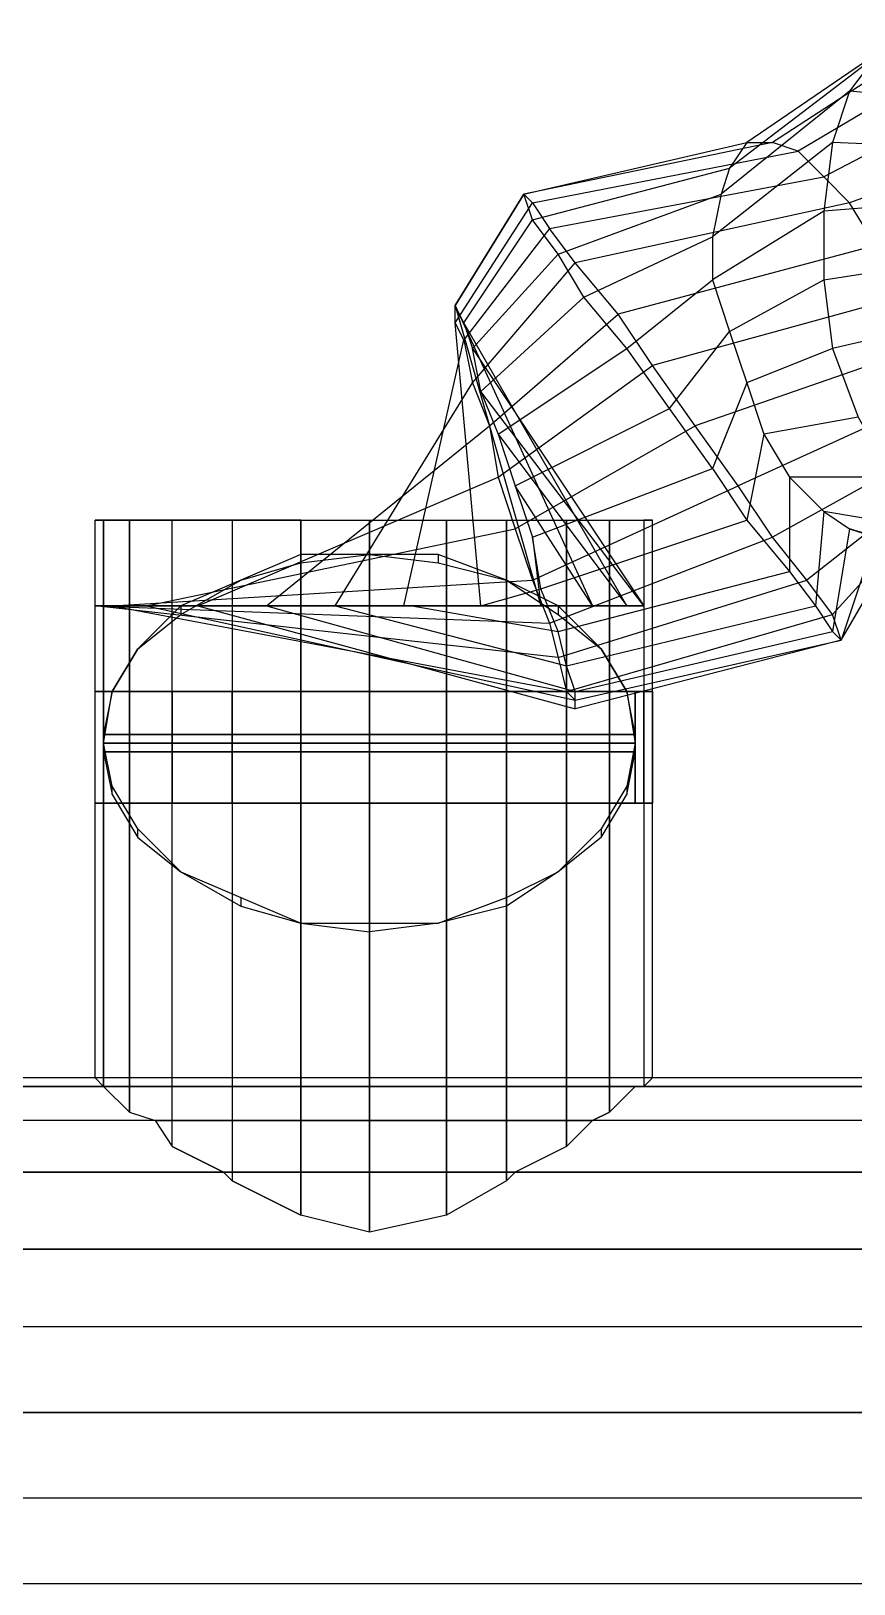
# Model space of a CAD drawing. Header units: metres. Extents: x 114 to 218, y 8 to 180.
# Drawn here: x 171.904 to 173.38, y 133.37 to 136.154 of the extents above; entities that cross this region are included whole.
import ezdxf

# ---------------------------------------------------------------- set-up
doc = ezdxf.new("R2010")
doc.units = ezdxf.units.M
doc.header["$MEASUREMENT"] = 0
for name, color, linetype in [('M-SA2S-Damp', 7, 'Continuous'), ('M-SA2S-Flex', 7, 'Continuous'), ('M-SA2S-Round', 7, 'Continuous')]:
    doc.layers.add(name, color=color, linetype=linetype)

msp = doc.modelspace()

# ---------------------------------------------------------------- linework, layer by layer
at = {"layer": 'M-SA2S-Damp', "color": 1, "true_color": 0xff0000}
for points in [[(172.5111, 135.2156), (172.3881, 135.2156), (172.2804, 135.1694), (172.1727, 135.1233), (172.0958, 135.0464), (172.1727, 135.1079), (172.2804, 135.1694), (172.3881, 135.2002), (172.5111, 135.2156), (172.6342, 135.2002), (172.7572, 135.1694), (172.8495, 135.1079), (172.9265, 135.0464), (172.9726, 134.9695), (172.9265, 135.0464), (172.8495, 135.1233), (172.7572, 135.1694), (172.6342, 135.2156), (172.5111, 135.2156)], [(172.3881, 135.2156), (172.3881, 135.2002)], [(172.3881, 135.2156), (172.3881, 135.2156)], [(172.3881, 135.2002), (172.3881, 135.2002)], [(172.5111, 135.2156), (172.5111, 135.2156)], [(172.5111, 135.2156), (172.5111, 135.2156)], [(172.6342, 135.2156), (172.6342, 135.2002)], [(172.6342, 135.2156), (172.6342, 135.2156)], [(172.6342, 135.2002), (172.6342, 135.2002)], [(172.2804, 135.1694), (172.2804, 135.1694)], [(172.2804, 135.1694), (172.2804, 135.1694)], [(172.7572, 135.1694), (172.7572, 135.1694)], [(172.7572, 135.1694), (172.7572, 135.1694)], [(172.1727, 135.1233), (172.1727, 135.1079)], [(172.1727, 135.1233), (172.1727, 135.1233)], [(172.8495, 135.1233), (172.8495, 135.1079)], [(172.8495, 135.1233), (172.8495, 135.1233)], [(172.1727, 135.1079), (172.1727, 135.1079)], [(172.8495, 135.1079), (172.8495, 135.1079)], [(172.0497, 134.9695), (172.0958, 135.0464), (172.0497, 134.9695)], [(172.0958, 135.0464), (172.0958, 135.0464)], [(172.9265, 135.0464), (172.9265, 135.0464)], [(172.0343, 134.9695), (172.0189, 134.9695), (172.0343, 134.9695), (172.0805, 134.9695)], [(172.0343, 134.9695), (172.0189, 134.9695), (172.0343, 134.9695)], [(172.0189, 134.7695), (172.0189, 134.9695)], [(172.0189, 134.7695), (172.0189, 134.9695)], [(172.0189, 134.9695), (172.0189, 134.9695)], [(172.0189, 134.9695), (172.0189, 134.9695)], [(172.0343, 134.8926), (172.988, 134.8926), (172.9726, 134.9695), (172.988, 134.8772), (172.9726, 134.8003), (172.9726, 134.7849), (172.988, 134.8618), (172.0343, 134.8618), (172.0497, 134.7849), (172.0497, 134.8003), (172.0343, 134.8772), (172.988, 134.8772), (172.0343, 134.8772), (172.0497, 134.9695), (172.0343, 134.8926)], [(172.0805, 134.7695), (172.0343, 134.7695), (172.0343, 134.9695), (172.0805, 134.9695)], [(172.0343, 134.9695), (172.0343, 134.7695), (172.0805, 134.7695), (172.0805, 134.9695), (172.0343, 134.9695)], [(172.0343, 134.7695), (172.0343, 134.9695), (172.0805, 134.9695), (172.0805, 134.7695), (172.0343, 134.7695)], [(172.0343, 134.9695), (172.0343, 134.7695)], [(172.0343, 134.9695), (172.0343, 134.9695)], [(172.0343, 134.9695), (172.0343, 134.9695)], [(172.0343, 134.9695), (172.0343, 134.9695)], [(172.0343, 134.9695), (172.0343, 134.9695)], [(172.0497, 134.9695), (172.0497, 134.9695)], [(172.0497, 134.9695), (172.0497, 134.9695)], [(172.1574, 134.9695), (172.1574, 134.7695), (172.0805, 134.7695), (172.0805, 134.9695), (172.1574, 134.9695)], [(172.0805, 134.7695), (172.1574, 134.7695), (172.1574, 134.9695), (172.0805, 134.9695)], [(172.0805, 134.9695), (172.1574, 134.9695), (172.1574, 134.7695), (172.0805, 134.7695)], [(172.1574, 134.7695), (172.1574, 134.9695), (172.0805, 134.9695), (172.0805, 134.7695), (172.1574, 134.7695)], [(172.0805, 134.9695), (172.0805, 134.9695)], [(172.0805, 134.9695), (172.0805, 134.9695)], [(172.0805, 134.9695), (172.0805, 134.9695)], [(172.0805, 134.9695), (172.0805, 134.9695)], [(172.3881, 134.9695), (172.265, 134.9695), (172.1574, 134.9695)], [(172.1574, 134.9695), (172.265, 134.9695), (172.3881, 134.9695), (172.5111, 134.9695), (172.6496, 134.9695), (172.7572, 134.9695), (172.8649, 134.9695)], [(172.1574, 134.9695), (172.265, 134.9695), (172.3881, 134.9695), (172.5111, 134.9695), (172.6496, 134.9695), (172.7572, 134.9695), (172.8649, 134.9695), (172.7572, 134.9695), (172.6496, 134.9695), (172.5111, 134.9695), (172.3881, 134.9695)], [(172.8649, 134.9695), (172.7572, 134.9695), (172.6496, 134.9695), (172.5111, 134.9695), (172.3881, 134.9695), (172.265, 134.9695), (172.1574, 134.9695)], [(172.1574, 134.9695), (172.1574, 134.9695)], [(172.1574, 134.9695), (172.1574, 134.9695)], [(172.1574, 134.9695), (172.1574, 134.9695)], [(172.1574, 134.9695), (172.1574, 134.9695)], [(172.265, 134.7695), (172.265, 134.9695)], [(172.265, 134.7695), (172.265, 134.9695)], [(172.265, 134.9695), (172.265, 134.7695)], [(172.265, 134.9695), (172.265, 134.7695)], [(172.265, 134.9695), (172.265, 134.9695)], [(172.265, 134.9695), (172.265, 134.9695)], [(172.265, 134.9695), (172.265, 134.9695)], [(172.265, 134.9695), (172.265, 134.9695)], [(172.3881, 134.7695), (172.3881, 134.9695)], [(172.3881, 134.7695), (172.3881, 134.9695)], [(172.3881, 134.9695), (172.3881, 134.7695)], [(172.3881, 134.9695), (172.3881, 134.7695)], [(172.3881, 134.9695), (172.3881, 134.9695)], [(172.3881, 134.9695), (172.3881, 134.9695)], [(172.3881, 134.9695), (172.3881, 134.9695)], [(172.3881, 134.9695), (172.3881, 134.9695)], [(172.5111, 134.9695), (172.5111, 134.7695)], [(172.5111, 134.7695), (172.5111, 134.9695)], [(172.5111, 134.9695), (172.5111, 134.7695)], [(172.5111, 134.9695), (172.5111, 134.7695)], [(172.5111, 134.9695), (172.5111, 134.9695)], [(172.5111, 134.9695), (172.5111, 134.9695)], [(172.5111, 134.9695), (172.5111, 134.9695)], [(172.5111, 134.9695), (172.5111, 134.9695)], [(172.6496, 134.9695), (172.6496, 134.7695)], [(172.6496, 134.9695), (172.6496, 134.7695)], [(172.6496, 134.9695), (172.6496, 134.7695)], [(172.6496, 134.9695), (172.6496, 134.7695)], [(172.6496, 134.9695), (172.6496, 134.9695)], [(172.6496, 134.9695), (172.6496, 134.9695)], [(172.6496, 134.9695), (172.6496, 134.9695)], [(172.6496, 134.9695), (172.6496, 134.9695)], [(172.7572, 134.9695), (172.7572, 134.7695)], [(172.7572, 134.9695), (172.7572, 134.7695)], [(172.7572, 134.9695), (172.7572, 134.7695)], [(172.7572, 134.9695), (172.7572, 134.7695)], [(172.7572, 134.9695), (172.7572, 134.9695)], [(172.7572, 134.9695), (172.7572, 134.9695)], [(172.7572, 134.9695), (172.7572, 134.9695)], [(172.7572, 134.9695), (172.7572, 134.9695)], [(172.9418, 134.9695), (172.9418, 134.7695), (172.8649, 134.7695), (172.8649, 134.9695), (172.9418, 134.9695)], [(172.9418, 134.9695), (172.8649, 134.9695), (172.8649, 134.7695), (172.9418, 134.7695)], [(172.8649, 134.7695), (172.8649, 134.9695), (172.9418, 134.9695), (172.9418, 134.7695), (172.8649, 134.7695)], [(172.9418, 134.9695), (172.8649, 134.9695), (172.8649, 134.7695), (172.9418, 134.7695)], [(172.8649, 134.9695), (172.8649, 134.9695)], [(172.8649, 134.9695), (172.8649, 134.9695)], [(172.8649, 134.9695), (172.8649, 134.9695)], [(172.8649, 134.9695), (172.8649, 134.9695)], [(172.9418, 134.9695), (172.988, 134.9695), (172.988, 134.7695), (172.9418, 134.7695)], [(172.9418, 134.9695), (172.9418, 134.7695), (172.988, 134.7695), (172.988, 134.9695), (172.9418, 134.9695)], [(172.9418, 134.9695), (173.0034, 134.9695), (173.0034, 134.7695), (172.9418, 134.7695)], [(173.0034, 134.7695), (173.0034, 134.9695), (172.9418, 134.9695), (172.9418, 134.7695), (173.0034, 134.7695)], [(172.9418, 134.9695), (172.9418, 134.9695)], [(172.9418, 134.9695), (172.9418, 134.9695)], [(172.9418, 134.9695), (172.9418, 134.9695)], [(172.9418, 134.9695), (172.9418, 134.9695)], [(172.9726, 134.9695), (172.9726, 134.9695)], [(172.9726, 134.9695), (172.9726, 134.9695)], [(172.988, 134.9695), (173.0034, 134.9695), (172.988, 134.9695)], [(172.988, 134.9695), (172.988, 134.9695)], [(172.988, 134.9695), (172.988, 134.9695)], [(173.0034, 134.9695), (173.0187, 134.9695), (173.0034, 134.9695)], [(173.0034, 134.9695), (173.0034, 134.7695)], [(173.0034, 134.9695), (173.0034, 134.9695)], [(173.0034, 134.9695), (173.0034, 134.9695)], [(173.0034, 134.9695), (173.0034, 134.9695)], [(173.0187, 134.9695), (173.0187, 134.7695)], [(173.0187, 134.9695), (173.0187, 134.9695)], [(172.0343, 134.8926), (172.0343, 134.8926)], [(172.0343, 134.8926), (172.0343, 134.8772), (172.0343, 134.8926), (172.988, 134.8926)], [(172.0343, 134.8926), (172.988, 134.8926), (172.0343, 134.8926), (172.0343, 134.8772), (172.988, 134.8772), (172.988, 134.8926)], [(172.0343, 134.8926), (172.0343, 134.8926)], [(172.0343, 134.8926), (172.0343, 134.8926)], [(172.0343, 134.8926), (172.0343, 134.8926)], [(172.0343, 134.8926), (172.0343, 134.8926)], [(172.988, 134.8926), (172.988, 134.8926)], [(172.988, 134.8772), (172.988, 134.8926), (172.988, 134.8772)], [(172.988, 134.8926), (172.988, 134.8926)], [(172.988, 134.8926), (172.988, 134.8926)], [(172.988, 134.8926), (172.988, 134.8926)], [(172.988, 134.8926), (172.988, 134.8926)], [(172.988, 134.8926), (172.988, 134.8926)], [(172.0343, 134.8772), (172.0343, 134.8772)], [(172.0343, 134.8772), (172.0343, 134.8772)], [(172.0343, 134.8618), (172.0343, 134.8772), (172.0343, 134.8618)], [(172.988, 134.8772), (172.0343, 134.8772), (172.0343, 134.8772), (172.988, 134.8772), (172.988, 134.8618), (172.988, 134.8772), (172.988, 134.8772)], [(172.0343, 134.8772), (172.0343, 134.8772)], [(172.988, 134.8772), (172.0343, 134.8772), (172.988, 134.8772)], [(172.988, 134.8772), (172.0343, 134.8772), (172.988, 134.8772)], [(172.0343, 134.8772), (172.988, 134.8772), (172.988, 134.8618), (172.0343, 134.8618), (172.0343, 134.8772)], [(172.0343, 134.8772), (172.0343, 134.8772)], [(172.0343, 134.8772), (172.0343, 134.8772)], [(172.0343, 134.8772), (172.0343, 134.8772)], [(172.0343, 134.8772), (172.0343, 134.8772)], [(172.0343, 134.8772), (172.0343, 134.8772)], [(172.0343, 134.8772), (172.0343, 134.8772)], [(172.0343, 134.8772), (172.0343, 134.8772)], [(172.0343, 134.8772), (172.0343, 134.8772)], [(172.988, 134.8618), (172.0343, 134.8618)], [(172.988, 134.8618), (172.988, 134.8618), (172.0343, 134.8618), (172.988, 134.8618), (172.0343, 134.8618)], [(172.0343, 134.8618), (172.0343, 134.8618)], [(172.0343, 134.8618), (172.0343, 134.8618)], [(172.0343, 134.8618), (172.0343, 134.8618)], [(172.0343, 134.8618), (172.0343, 134.8618)], [(172.0343, 134.8618), (172.0343, 134.8618)], [(172.0343, 134.8618), (172.0343, 134.8618)], [(172.988, 134.8772), (172.988, 134.8772)], [(172.988, 134.8772), (172.988, 134.8772)], [(172.988, 134.8772), (172.988, 134.8772)], [(172.988, 134.8772), (172.988, 134.8772)], [(172.988, 134.8772), (172.988, 134.8772)], [(172.988, 134.8772), (172.988, 134.8772)], [(172.988, 134.8772), (172.988, 134.8772)], [(172.988, 134.8772), (172.988, 134.8772)], [(172.988, 134.8772), (172.988, 134.8772)], [(172.988, 134.8772), (172.988, 134.8772)], [(172.988, 134.8772), (172.988, 134.8772)], [(172.988, 134.8618), (172.988, 134.8618)], [(172.988, 134.8618), (172.988, 134.8618)], [(172.988, 134.8618), (172.988, 134.8618)], [(172.988, 134.8618), (172.988, 134.8618)], [(172.988, 134.8618), (172.988, 134.8618)], [(172.0497, 134.7849), (172.0958, 134.708), (172.0958, 134.7234), (172.0497, 134.8003)], [(172.0497, 134.8003), (172.0497, 134.8003)], [(172.0497, 134.7849), (172.0497, 134.7849)], [(172.9726, 134.8003), (172.9265, 134.7234), (172.9265, 134.708), (172.9726, 134.7849)], [(172.9726, 134.8003), (172.9726, 134.8003)], [(172.9726, 134.7849), (172.9726, 134.7849)], [(172.0805, 134.7695), (172.0343, 134.7695), (172.0189, 134.7695), (172.0343, 134.7695)], [(172.0343, 134.7695), (172.0189, 134.7695), (172.0343, 134.7695)], [(172.0189, 134.7695), (172.0189, 134.7695)], [(172.0189, 134.7695), (172.0189, 134.7695)], [(172.0343, 134.7695), (172.0343, 134.7695)], [(172.0343, 134.7695), (172.0343, 134.7695)], [(172.0343, 134.7695), (172.0343, 134.7695)], [(172.0343, 134.7695), (172.0343, 134.7695)], [(172.0805, 134.7695), (172.0805, 134.7695)], [(172.0805, 134.7695), (172.0805, 134.7695)], [(172.0805, 134.7695), (172.0805, 134.7695)], [(172.0805, 134.7695), (172.0805, 134.7695)], [(172.8649, 134.7695), (172.7572, 134.7695), (172.6496, 134.7695), (172.5111, 134.7695), (172.3881, 134.7695), (172.265, 134.7695), (172.1574, 134.7695)], [(172.1574, 134.7695), (172.265, 134.7695), (172.3881, 134.7695), (172.5111, 134.7695), (172.6496, 134.7695), (172.7572, 134.7695), (172.8649, 134.7695)], [(172.8649, 134.7695), (172.7572, 134.7695), (172.6496, 134.7695), (172.5111, 134.7695), (172.3881, 134.7695), (172.265, 134.7695), (172.1574, 134.7695)], [(172.1574, 134.7695), (172.265, 134.7695), (172.3881, 134.7695), (172.5111, 134.7695), (172.6496, 134.7695)], [(172.1574, 134.7695), (172.1574, 134.7695)], [(172.1574, 134.7695), (172.1574, 134.7695)], [(172.1574, 134.7695), (172.1574, 134.7695)], [(172.1574, 134.7695), (172.1574, 134.7695)], [(172.265, 134.7695), (172.265, 134.7695)], [(172.265, 134.7695), (172.265, 134.7695)], [(172.265, 134.7695), (172.265, 134.7695)], [(172.265, 134.7695), (172.265, 134.7695)], [(172.3881, 134.7695), (172.3881, 134.7695)], [(172.3881, 134.7695), (172.3881, 134.7695)], [(172.3881, 134.7695), (172.3881, 134.7695)], [(172.3881, 134.7695), (172.3881, 134.7695)], [(172.5111, 134.7695), (172.5111, 134.7695)], [(172.5111, 134.7695), (172.5111, 134.7695)], [(172.5111, 134.7695), (172.5111, 134.7695)], [(172.5111, 134.7695), (172.5111, 134.7695)], [(172.6496, 134.7695), (172.7572, 134.7695), (172.8649, 134.7695)], [(172.6496, 134.7695), (172.6496, 134.7695)], [(172.6496, 134.7695), (172.6496, 134.7695)], [(172.6496, 134.7695), (172.6496, 134.7695)], [(172.6496, 134.7695), (172.6496, 134.7695)], [(172.7572, 134.7695), (172.7572, 134.7695)], [(172.7572, 134.7695), (172.7572, 134.7695)], [(172.7572, 134.7695), (172.7572, 134.7695)], [(172.7572, 134.7695), (172.7572, 134.7695)], [(172.8649, 134.7695), (172.8649, 134.7695)], [(172.8649, 134.7695), (172.8649, 134.7695)], [(172.8649, 134.7695), (172.8649, 134.7695)], [(172.8649, 134.7695), (172.8649, 134.7695)], [(172.9418, 134.7695), (172.9418, 134.7695)], [(172.9418, 134.7695), (172.9418, 134.7695)], [(172.9418, 134.7695), (172.9418, 134.7695)], [(172.9418, 134.7695), (172.9418, 134.7695)], [(172.988, 134.7695), (173.0034, 134.7695), (172.988, 134.7695)], [(172.988, 134.7695), (172.988, 134.7695)], [(172.988, 134.7695), (172.988, 134.7695)], [(173.0034, 134.7695), (173.0187, 134.7695), (173.0034, 134.7695)], [(173.0034, 134.7695), (173.0034, 134.7695)], [(173.0034, 134.7695), (173.0034, 134.7695)], [(173.0187, 134.7695), (173.0187, 134.7695)], [(172.0958, 134.7234), (172.1727, 134.6465), (172.2804, 134.6003), (172.3881, 134.5542), (172.5111, 134.5542), (172.6342, 134.5542), (172.7572, 134.6003), (172.8495, 134.6465), (172.9265, 134.7234)], [(172.0958, 134.7234), (172.0958, 134.7234)], [(172.9265, 134.7234), (172.9265, 134.7234)], [(172.0958, 134.708), (172.1727, 134.6465), (172.2804, 134.5849), (172.3881, 134.5542), (172.5111, 134.5388), (172.5111, 134.5542)], [(172.0958, 134.708), (172.0958, 134.708)], [(172.9265, 134.708), (172.8495, 134.6465), (172.7572, 134.5849), (172.6342, 134.5542), (172.5111, 134.5388)], [(172.9265, 134.708), (172.9265, 134.708)], [(172.1727, 134.6465), (172.1727, 134.6465)], [(172.1727, 134.6465), (172.1727, 134.6465)], [(172.8495, 134.6465), (172.8495, 134.6465)], [(172.8495, 134.6465), (172.8495, 134.6465)], [(172.2804, 134.6003), (172.2804, 134.5849)], [(172.2804, 134.6003), (172.2804, 134.6003)], [(172.2804, 134.5849), (172.2804, 134.5849)], [(172.7572, 134.6003), (172.7572, 134.5849)], [(172.7572, 134.6003), (172.7572, 134.6003)], [(172.7572, 134.5849), (172.7572, 134.5849)], [(172.3881, 134.5542), (172.3881, 134.5542)], [(172.5111, 134.5542), (172.5111, 134.5542)], [(172.5111, 134.5388), (172.5111, 134.5388)], [(172.6342, 134.5542), (172.6342, 134.5542)], [(172.6342, 134.5542), (172.6342, 134.5542)]]:
    msp.add_lwpolyline(points, dxfattribs=at)
at = {"layer": 'M-SA2S-Flex', "color": 5, "true_color": 0x0000ff}
for points in [[(173.4802, 136.1539), (173.4187, 136.1077), (173.1572, 135.9078)], [(173.5417, 136.1539), (173.4802, 136.1539), (173.1879, 135.9539)], [(173.6186, 136.1385), (173.5417, 136.1539), (173.2341, 135.9539)], [(173.6801, 136.077), (173.6186, 136.1385), (173.2802, 135.9385)], [(173.4187, 136.1077), (173.3725, 136.0462), (173.1418, 135.8616)], [(173.7571, 135.9847), (173.6801, 136.077), (173.3264, 135.8924)], [(173.7417, 136.0616), (173.7109, 136.0154), (173.3725, 136.0462)], [(173.3725, 136.0462), (173.3418, 135.9539), (173.1264, 135.7847)], [(173.3725, 136.0462), (173.3725, 136.0462)], [(173.7109, 136.0154), (173.7109, 135.9385), (173.3418, 135.9539)], [(173.8032, 135.877), (173.7571, 135.9847), (173.3725, 135.8462)], [(173.1879, 135.9539), (173.2341, 135.9539), (172.788, 135.8616), (172.8034, 135.8462), (173.2802, 135.9385), (173.2341, 135.9539)], [(172.8034, 135.8155), (172.788, 135.8616), (173.1879, 135.9539), (173.1572, 135.9078)], [(173.3418, 135.9539), (173.3264, 135.8309), (173.1264, 135.7078)], [(173.1879, 135.9539), (173.1879, 135.9539)], [(173.2341, 135.9539), (173.2341, 135.9539)], [(173.3418, 135.9539), (173.3418, 135.9539)], [(172.8034, 135.8462), (172.8342, 135.8001), (173.3264, 135.8924), (173.2802, 135.9385)], [(173.2802, 135.9385), (173.2802, 135.9385)], [(173.7109, 135.9385), (173.7109, 135.8616), (173.3264, 135.8309)], [(172.8495, 135.754), (172.8034, 135.8155), (173.1572, 135.9078), (173.1418, 135.8616)], [(173.1572, 135.9078), (173.1572, 135.9078)], [(173.3725, 135.8462), (173.3264, 135.8924)], [(173.3264, 135.8924), (173.3264, 135.8924)], [(172.6649, 135.6617), (172.788, 135.8616), (172.6649, 135.6617)], [(172.6803, 135.6001), (172.6957, 135.5232), (172.8803, 135.7386), (172.8342, 135.8001), (172.6803, 135.6001), (172.6649, 135.6309), (172.8034, 135.8462)], [(172.788, 135.8616), (172.788, 135.8616)], [(172.8034, 135.8462), (172.8034, 135.8462)], [(172.8957, 135.677), (172.8495, 135.754), (173.1418, 135.8616), (173.1264, 135.7847)], [(173.4187, 135.7693), (173.3725, 135.8462), (172.8803, 135.7386)], [(173.1418, 135.8616), (173.1418, 135.8616)], [(173.3725, 135.8462), (173.3725, 135.8462)], [(172.6803, 135.6309), (172.8034, 135.8155)], [(172.8034, 135.8155), (172.8034, 135.8155)], [(173.3264, 135.8309), (173.3264, 135.7078)], [(173.3264, 135.8309), (173.3264, 135.8309)], [(172.8342, 135.8001), (172.8342, 135.8001)], [(172.9726, 135.5847), (172.8957, 135.677), (173.1264, 135.7847), (173.1264, 135.7078)], [(173.1264, 135.7847), (173.1264, 135.7847)], [(172.6957, 135.5847), (172.8495, 135.754)], [(172.8495, 135.754), (172.8495, 135.754)], [(173.4648, 135.677), (173.4187, 135.7693), (172.9572, 135.6463)], [(173.3264, 135.7078), (173.7263, 135.7693), (173.7417, 135.677), (173.3418, 135.5847), (173.3879, 135.4617), (173.2187, 135.4309)], [(172.6957, 135.5232), (172.7265, 135.4463), (172.9572, 135.6463), (172.8803, 135.7386)], [(172.8803, 135.7386), (172.8803, 135.7386)], [(173.0495, 135.4771), (172.9726, 135.5847), (173.1264, 135.7078), (173.1572, 135.6155)], [(173.1264, 135.7078), (173.1264, 135.7078)], [(173.1572, 135.6155), (173.3264, 135.7078), (173.3418, 135.5847), (173.1879, 135.5232), (173.2187, 135.4309), (173.1879, 135.2771)], [(173.3264, 135.7078), (173.3264, 135.7078)], [(172.7111, 135.5078), (172.8957, 135.677)], [(172.8957, 135.677), (172.8957, 135.677)], [(173.4956, 135.5847), (173.4648, 135.677), (173.0187, 135.554)], [(172.7111, 135.1233), (172.6649, 135.6309), (172.6649, 135.6617), (172.8188, 135.1233)], [(172.9726, 135.1233), (172.6803, 135.6309), (172.6649, 135.6617), (172.9111, 135.1233)], [(172.6649, 135.6617), (172.6649, 135.6617)], [(172.7265, 135.4463), (172.7419, 135.354), (173.0187, 135.554), (172.9572, 135.6463)], [(172.9572, 135.6463), (172.9572, 135.6463)], [(172.6649, 135.6309), (172.6649, 135.6309)], [(172.6803, 135.6309), (172.6957, 135.5847), (173.0034, 135.1233), (172.7111, 135.5078), (172.6957, 135.5847)], [(172.6803, 135.6309), (172.6803, 135.6309)], [(173.1879, 135.5232), (173.1264, 135.3694), (173.0495, 135.4771), (173.1572, 135.6155), (173.1879, 135.5232)], [(173.1572, 135.6155), (173.1572, 135.6155)], [(172.5727, 135.1233), (172.6803, 135.6001)], [(172.6803, 135.6001), (172.6803, 135.6001)], [(172.6957, 135.5847), (172.6957, 135.5847)], [(172.7419, 135.4309), (172.9726, 135.5847)], [(172.9726, 135.5847), (172.9726, 135.5847)], [(173.5109, 135.4925), (173.4956, 135.5847), (173.0956, 135.4463)], [(173.3418, 135.5847), (173.3418, 135.5847)], [(172.7419, 135.354), (172.7726, 135.2617), (173.0956, 135.4463), (173.0187, 135.554)], [(173.0187, 135.554), (173.0187, 135.554)], [(172.4496, 135.1233), (172.6957, 135.5232)], [(172.6957, 135.5232), (172.6957, 135.5232)], [(172.7111, 135.5078), (172.7419, 135.4309), (172.9726, 135.1233)], [(172.7111, 135.5078), (172.7111, 135.5078)], [(173.1879, 135.5232), (173.1879, 135.5232)], [(172.7726, 135.3387), (173.0495, 135.4771)], [(173.0495, 135.4771), (173.0495, 135.4771)], [(173.5109, 135.4002), (173.5109, 135.4925), (173.1725, 135.3387)], [(172.3266, 135.1233), (172.7265, 135.4463)], [(172.7265, 135.4463), (172.7265, 135.4463)], [(172.7726, 135.2617), (172.8034, 135.1694), (173.1725, 135.3387), (173.0956, 135.4463)], [(173.0956, 135.4463), (173.0956, 135.4463)], [(173.3879, 135.4617), (173.4494, 135.354), (173.2648, 135.354)], [(172.7419, 135.4309), (172.7726, 135.3387)], [(172.7419, 135.4309), (172.7419, 135.4309)], [(173.2187, 135.4309), (173.2648, 135.354), (173.2648, 135.1848)], [(173.2187, 135.4309), (173.2187, 135.4309)], [(173.5109, 135.3387), (173.5109, 135.4002), (173.2341, 135.2464)], [(172.8188, 135.1541), (172.8034, 135.2464), (173.1264, 135.3694), (173.1879, 135.2771)], [(173.1264, 135.3694), (173.1264, 135.3694)], [(172.2035, 135.1233), (172.7419, 135.354)], [(172.7419, 135.354), (172.7419, 135.354)], [(172.9111, 135.1233), (172.7726, 135.3387), (172.8034, 135.2464), (172.8188, 135.1233)], [(172.7726, 135.3387), (172.7726, 135.3387)], [(172.8034, 135.1694), (172.8342, 135.0925), (173.2341, 135.2464), (173.1725, 135.3387)], [(173.1725, 135.3387), (173.1725, 135.3387)], [(173.2648, 135.354), (173.3264, 135.2925), (173.311, 135.1233)], [(173.2648, 135.354), (173.2648, 135.354)], [(173.4956, 135.2771), (173.5109, 135.3387), (173.2956, 135.1694)], [(173.4494, 135.354), (173.5109, 135.2617), (173.3264, 135.2925)], [(173.3264, 135.2925), (173.3725, 135.2617), (173.3418, 135.0771)], [(173.3264, 135.2925), (173.3264, 135.2925)], [(172.1112, 135.1233), (172.7726, 135.2617)], [(172.7726, 135.2617), (172.7726, 135.2617)], [(172.8495, 135.0771), (172.8188, 135.1541), (173.1879, 135.2771), (173.2648, 135.1848)], [(173.1879, 135.2771), (173.1879, 135.2771)], [(173.4648, 135.2464), (173.4956, 135.2771), (173.3418, 135.1079)], [(173.3725, 135.2617), (173.4187, 135.2464), (173.3571, 135.0618), (173.4648, 135.2464), (173.4187, 135.2464)], [(173.5109, 135.2617), (173.5725, 135.2002), (173.3725, 135.2617)], [(173.3725, 135.2617), (173.3725, 135.2617)], [(172.8034, 135.2464), (172.8034, 135.2464)], [(172.8342, 135.0925), (172.8495, 135.031), (173.2956, 135.1694), (173.2341, 135.2464)], [(173.2341, 135.2464), (173.2341, 135.2464)], [(172.0497, 135.1233), (172.8034, 135.1694)], [(172.8034, 135.1694), (172.8034, 135.1694)], [(172.8649, 135.0156), (172.8495, 135.0771), (173.2648, 135.1848), (173.311, 135.1233)], [(172.8495, 135.031), (172.8649, 134.9695), (173.3418, 135.1079), (173.2956, 135.1694)], [(173.2648, 135.1848), (173.2648, 135.1848)], [(173.2956, 135.1694), (173.2956, 135.1694)], [(172.7111, 135.1233), (172.8188, 135.1541)], [(172.8188, 135.1541), (172.8188, 135.1541)], [(172.8495, 135.031), (172.0189, 135.1233), (172.8342, 135.0925)], [(172.1112, 135.1233), (172.0497, 135.1233), (172.0189, 135.1233), (172.0497, 135.1233), (172.1112, 135.1233), (172.2035, 135.1233), (172.3266, 135.1233), (172.4496, 135.1233), (172.5727, 135.1233), (172.7111, 135.1233), (172.8188, 135.1233), (172.9111, 135.1233), (172.9726, 135.1233), (173.0034, 135.1233), (172.9726, 135.1233), (172.9111, 135.1233), (172.8188, 135.1233), (172.7111, 135.1233), (172.588, 135.1233), (172.4496, 135.1233), (172.3266, 135.1233), (172.2035, 135.1233), (172.1112, 135.1233)], [(172.0189, 135.1233), (172.0189, 135.1233)], [(172.0497, 135.1233), (172.8649, 134.9695)], [(172.0497, 135.1233), (172.0497, 135.1233)], [(172.0497, 135.1233), (172.0497, 135.1233)], [(172.1112, 135.1233), (172.8803, 134.9541)], [(172.1112, 135.1233), (172.1112, 135.1233)], [(172.1112, 135.1233), (172.1112, 135.1233)], [(172.2035, 135.1233), (172.8803, 134.9387)], [(172.2035, 135.1233), (172.2035, 135.1233)], [(172.2035, 135.1233), (172.2035, 135.1233)], [(172.3266, 135.1233), (172.8803, 134.9695)], [(172.3266, 135.1233), (172.3266, 135.1233)], [(172.3266, 135.1233), (172.3266, 135.1233)], [(172.4496, 135.1233), (172.8649, 135.0156)], [(172.4496, 135.1233), (172.4496, 135.1233)], [(172.4496, 135.1233), (172.4496, 135.1233)], [(172.5727, 135.1233), (172.5727, 135.1233)], [(172.588, 135.1233), (172.8495, 135.0771)], [(172.588, 135.1233), (172.588, 135.1233)], [(172.7111, 135.1233), (172.7111, 135.1233)], [(172.7111, 135.1233), (172.7111, 135.1233)], [(172.8188, 135.1233), (172.8188, 135.1233)], [(172.8188, 135.1233), (172.8188, 135.1233)], [(172.8803, 134.9695), (172.8649, 135.0156), (173.311, 135.1233), (173.3418, 135.0771)], [(172.9111, 135.1233), (172.9111, 135.1233)], [(172.9111, 135.1233), (172.9111, 135.1233)], [(172.9726, 135.1233), (172.9726, 135.1233)], [(172.9726, 135.1233), (172.9726, 135.1233)], [(173.0034, 135.1233), (173.0034, 135.1233)], [(173.311, 135.1233), (173.311, 135.1233)], [(172.8342, 135.0925), (172.8342, 135.0925)], [(172.8649, 134.9695), (172.8803, 134.9541), (173.3571, 135.0618), (173.3418, 135.1079)], [(173.3418, 135.1079), (173.3418, 135.1079)], [(172.8495, 135.0771), (172.8495, 135.0771)], [(172.8803, 134.9387), (172.8803, 134.9695), (173.3418, 135.0771), (173.3571, 135.0618), (172.8803, 134.9387), (172.8803, 134.9541)], [(173.3418, 135.0771), (173.3418, 135.0771)], [(173.3571, 135.0618), (173.3571, 135.0618)], [(172.8495, 135.031), (172.8495, 135.031)], [(172.8649, 135.0156), (172.8649, 135.0156)], [(172.8649, 134.9695), (172.8649, 134.9695)], [(172.8803, 134.9695), (172.8803, 134.9695)], [(172.8803, 134.9541), (172.8803, 134.9541)], [(172.8803, 134.9387), (172.8803, 134.9387)]]:
    msp.add_lwpolyline(points, dxfattribs=at)
at = {"layer": 'M-SA2S-Round', "color": 5, "true_color": 0x0000ff}
for points in [[(172.3881, 135.2771), (172.265, 135.2771), (172.1574, 135.2771), (172.0805, 135.2771), (172.0343, 135.2771), (172.0189, 135.2771), (172.0343, 135.2771), (172.0805, 135.2771), (172.1574, 135.2771), (172.265, 135.2771), (172.3881, 135.2771), (172.5111, 135.2771), (172.6496, 135.2771), (172.7572, 135.2771), (172.8649, 135.2771), (172.9418, 135.2771), (173.0034, 135.2771), (173.0187, 135.2771), (173.0034, 135.2771)], [(172.0189, 134.2773), (172.0189, 135.2771)], [(172.0189, 135.2771), (172.0189, 135.2771)], [(172.0343, 134.2619), (172.0343, 135.2771), (172.0343, 134.2619)], [(172.0343, 135.2771), (172.0343, 135.2771)], [(172.0343, 135.2771), (172.0343, 135.2771)], [(172.0805, 134.2158), (172.0805, 135.2771)], [(172.0805, 135.2771), (172.0805, 134.2158)], [(172.0805, 135.2771), (172.0805, 135.2771)], [(172.0805, 135.2771), (172.0805, 135.2771)], [(172.1574, 134.1543), (172.1574, 135.2771)], [(172.1574, 134.1543), (172.1574, 135.2771)], [(172.1574, 135.2771), (172.1574, 135.2771)], [(172.1574, 135.2771), (172.1574, 135.2771)], [(172.5111, 134.0004), (172.3881, 134.0312), (172.265, 134.0927), (172.2496, 134.1081), (172.7726, 134.1081), (172.7572, 134.0927), (172.6496, 134.0312), (172.5111, 134.0004), (172.3881, 134.0312), (172.3881, 135.2771), (172.5111, 135.2771)], [(172.265, 135.2771), (172.265, 134.0927)], [(172.265, 135.2771), (172.265, 134.0927)], [(172.265, 135.2771), (172.265, 135.2771)], [(172.265, 135.2771), (172.265, 135.2771)], [(172.3881, 135.2771), (172.3881, 134.0312)], [(172.3881, 135.2771), (172.3881, 135.2771)], [(172.3881, 135.2771), (172.3881, 135.2771)], [(172.6496, 134.0312), (172.5111, 134.0004), (172.5111, 135.2771), (172.6496, 135.2771)], [(172.5111, 135.2771), (172.5111, 134.0004)], [(172.5111, 135.2771), (172.5111, 135.2771)], [(172.5111, 135.2771), (172.5111, 135.2771)], [(172.7572, 134.0927), (172.6496, 134.0312), (172.6496, 135.2771), (172.7572, 135.2771)], [(172.6496, 135.2771), (172.6496, 134.0312)], [(172.6496, 135.2771), (172.6496, 135.2771)], [(172.6496, 135.2771), (172.6496, 135.2771)], [(172.8649, 134.1543), (172.7726, 134.1081), (172.7572, 134.0927), (172.7572, 135.2771), (172.8649, 135.2771)], [(172.7572, 135.2771), (172.7572, 134.0927)], [(172.7572, 135.2771), (172.7572, 135.2771)], [(172.7572, 135.2771), (172.7572, 135.2771)], [(172.9418, 134.2158), (172.9111, 134.2004), (172.8649, 134.1543), (172.8649, 135.2771), (172.9418, 135.2771)], [(172.8649, 135.2771), (172.8649, 134.1543)], [(172.8649, 135.2771), (172.8649, 135.2771)], [(172.8649, 135.2771), (172.8649, 135.2771)], [(173.0034, 135.2771), (173.0034, 134.2619), (172.988, 134.2619), (172.9418, 134.2158), (172.9418, 135.2771), (173.0034, 135.2771), (173.0034, 134.2619), (173.0187, 134.2773), (173.0187, 135.2771)], [(172.9418, 135.2771), (172.9418, 134.2158)], [(172.9418, 135.2771), (172.9418, 135.2771)], [(172.9418, 135.2771), (172.9418, 135.2771)], [(173.0034, 135.2771), (173.0034, 135.2771)], [(173.0034, 135.2771), (173.0034, 135.2771)], [(173.0187, 135.2771), (173.0187, 135.2771)], [(176.5873, 134.2773), (170.5884, 134.2773)], [(172.9111, 134.2004), (172.9418, 134.2158), (172.988, 134.2619), (172.0343, 134.2619), (172.0805, 134.2158), (172.0343, 134.2619), (172.988, 134.2619), (173.0034, 134.2619), (173.0187, 134.2773), (172.0189, 134.2773), (172.0343, 134.2619), (172.0189, 134.2773)], [(172.0189, 134.2773), (172.0189, 134.2773)], [(173.0187, 134.2773), (173.0187, 134.2773)], [(176.5873, 134.2619), (170.5884, 134.2619)], [(170.5884, 134.2619), (176.5873, 134.2619)], [(172.0343, 134.2619), (172.0343, 134.2619)], [(172.0343, 134.2619), (172.0343, 134.2619)], [(172.0343, 134.2619), (172.0343, 134.2619)], [(172.988, 134.2619), (172.988, 134.2619)], [(172.988, 134.2619), (172.988, 134.2619)], [(173.0034, 134.2619), (173.0034, 134.2619)], [(173.0034, 134.2619), (173.0034, 134.2619)], [(176.5873, 134.2004), (170.5884, 134.2004)], [(176.5873, 134.2004), (170.5884, 134.2004)], [(172.0805, 134.2158), (172.1266, 134.2004), (172.1574, 134.1543), (172.2496, 134.1081), (172.7726, 134.1081)], [(172.0805, 134.2158), (172.1266, 134.2004), (172.1574, 134.1543)], [(172.0805, 134.2158), (172.0805, 134.2158)], [(172.0805, 134.2158), (172.0805, 134.2158)], [(172.1266, 134.2004), (172.9111, 134.2004)], [(172.1266, 134.2004), (172.9111, 134.2004), (172.8649, 134.1543), (172.7726, 134.1081)], [(172.1266, 134.2004), (172.1266, 134.2004)], [(172.1266, 134.2004), (172.1266, 134.2004)], [(172.9111, 134.2004), (172.9111, 134.2004)], [(172.9111, 134.2004), (172.9111, 134.2004)], [(172.9418, 134.2158), (172.9418, 134.2158)], [(172.9418, 134.2158), (172.9418, 134.2158)], [(172.2496, 134.1081), (172.1574, 134.1543)], [(172.1574, 134.1543), (172.1574, 134.1543)], [(172.1574, 134.1543), (172.1574, 134.1543)], [(172.8649, 134.1543), (172.8649, 134.1543)], [(172.8649, 134.1543), (172.8649, 134.1543)], [(176.5873, 134.1081), (170.5884, 134.1081)], [(170.5884, 134.1081), (176.5873, 134.1081)], [(172.2496, 134.1081), (172.265, 134.0927), (172.3881, 134.0312)], [(172.2496, 134.1081), (172.2496, 134.1081)], [(172.2496, 134.1081), (172.2496, 134.1081)], [(172.265, 134.0927), (172.265, 134.0927)], [(172.265, 134.0927), (172.265, 134.0927)], [(172.7572, 134.0927), (172.7572, 134.0927)], [(172.7572, 134.0927), (172.7572, 134.0927)], [(172.7726, 134.1081), (172.7726, 134.1081)], [(172.7726, 134.1081), (172.7726, 134.1081)], [(172.3881, 134.0312), (172.3881, 134.0312)], [(172.3881, 134.0312), (172.3881, 134.0312)], [(172.6496, 134.0312), (172.6496, 134.0312)], [(172.6496, 134.0312), (172.6496, 134.0312)], [(172.5111, 134.0004), (172.5111, 134.0004)], [(172.5111, 134.0004), (172.5111, 134.0004)], [(176.5873, 133.9697), (170.5884, 133.9697)], [(170.5884, 133.9697), (176.5873, 133.9697)], [(170.5884, 133.8312), (176.5873, 133.8312)], [(170.5884, 133.8312), (176.5873, 133.8312)], [(176.5873, 133.6774), (170.5884, 133.6774)], [(170.5884, 133.6774), (176.5873, 133.6774)], [(176.5873, 133.5236), (170.5884, 133.5236)], [(176.5873, 133.5236), (170.5884, 133.5236)], [(176.5873, 133.3698), (170.5884, 133.3698)], [(176.5873, 133.3698), (170.5884, 133.3698)]]:
    msp.add_lwpolyline(points, dxfattribs=at)

doc.saveas('drawing.dxf')
